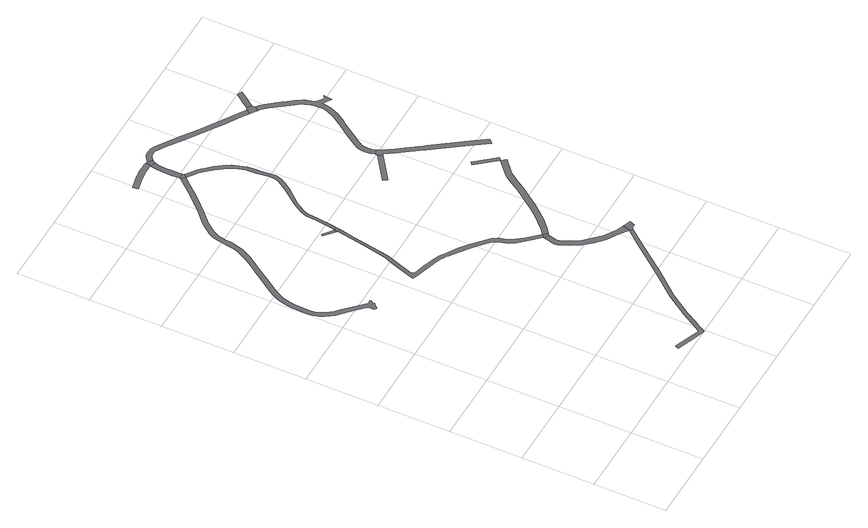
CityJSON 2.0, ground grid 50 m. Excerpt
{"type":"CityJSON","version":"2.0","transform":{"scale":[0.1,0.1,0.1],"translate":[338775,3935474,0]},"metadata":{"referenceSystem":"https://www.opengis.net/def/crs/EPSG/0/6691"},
"CityObjects":{
"road1":{"type":"Road","attributes":{"RoadStructureAttribute.sectionType":"1"},"geometry":[{"type":"MultiSurface","lod":"1","boundaries":[[[0,1,2,3,4,5,6,7,8,9,10,11,12,13,14,15,16,17,18,19,20,21,22,23,24,25,26,27,28,29,30,31,32,33,34,35,36,37,38,39,40,41,42,43,44,45,46,47,48,49,50,51,52,53,54,55,56,57,58,59,60,61,62,63,64,65,66,67,68,69,70,71,72,73,74,75,76,77,78,79,80,81,82,83,84,85,86,87,88,89,90,91,92,93,94,95,96,97,98,99,100,101,102,103,104,105,106]]]}]},
"road2":{"type":"Road","attributes":{"RoadStructureAttribute.sectionType":"1"},"geometry":[{"type":"MultiSurface","lod":"1","boundaries":[[[107,108,109,110,111,112,113,114,115,116,117,118,119,120,121,122,123,124,125,126,127,128,129,130]]]}]},
"road3":{"type":"Road","geometry":[{"type":"MultiSurface","lod":"1","boundaries":[[[131,132,133,134]]]}]},
"road4":{"type":"Road","geometry":[{"type":"MultiSurface","lod":"1","boundaries":[[[134,135,136,137,131]]]}]},
"road5":{"type":"Road","attributes":{"RoadStructureAttribute.sectionType":"1"},"geometry":[{"type":"MultiSurface","lod":"1","boundaries":[[[138,139,140,141,142,143,144,145,146,147,148,149,150,151,152,153,154,155,156,157,158,159,160,161,162,163,164,136,135,165,166,167,168,169,170,171,172,173,174,175,176,177,178,179,180,181,182,183,184,185,186,187,188,189,190,191,192]]]}]},
"road6":{"type":"Road","geometry":[{"type":"MultiSurface","lod":"1","boundaries":[[[193,194,138,192,195]]]}]},
"road7":{"type":"Road","geometry":[{"type":"MultiSurface","lod":"1","boundaries":[[[196,197,198,199,200,201,202,203,204,205,206,207,208,209,210,211,212]]]}]},
"road8":{"type":"Road","attributes":{"RoadStructureAttribute.sectionType":"1"},"geometry":[{"type":"MultiSurface","lod":"1","boundaries":[[[213,214,215,216,217,218,219,220,221,193,195,222,223,224,225,226,227,228,229,230,231,130]]]}]},
"road9":{"type":"Road","attributes":{"RoadStructureAttribute.sectionType":"1"},"geometry":[{"type":"MultiSurface","lod":"1","boundaries":[[[232,233,234,235,236,237,238,239,240,241,242,243,244,245,246,247,248,249,250,251,252,253,254,255,256,257,131,137,258,259,260,261,262,263,264,265,266,267,268,269,270,271,272,273,274,275,276,277,278,279,280,281,282,283,284]]]}]},
"road10":{"type":"Road","geometry":[{"type":"MultiSurface","lod":"1","boundaries":[[[105,232,284,285,286,287,288,289,106]]]}]},
"road11":{"type":"Road","attributes":{"RoadStructureAttribute.sectionType":"1"},"geometry":[{"type":"MultiSurface","lod":"1","boundaries":[[[290,291,292,293,288,287,294,295,296,297,298,299,300,212]]]}]},
"road12":{"type":"Road","geometry":[{"type":"MultiSurface","lod":"1","boundaries":[[[130,129,301,302,303,213]]]}]},
"road13":{"type":"Road","geometry":[{"type":"MultiSurface","lod":"1","boundaries":[[[300,304,305,306,196,212]]]}]},
"road14":{"type":"Road","attributes":{"RoadStructureAttribute.sectionType":"1"},"geometry":[{"type":"MultiSurface","lod":"1","boundaries":[[[307,308,309,310,311,312,313,314,315,316,317,138,194,318,319,320,321,322,323,324,325,326,327,328,329,330]]]}]},
"road15":{"type":"Road","geometry":[{"type":"MultiSurface","lod":"1","boundaries":[[[331,332,333,334]]]}]},
"road16":{"type":"Road","attributes":{"RoadStructureAttribute.sectionType":"1"},"geometry":[{"type":"MultiSurface","lod":"1","boundaries":[[[335,336,337,338,339,340,341,342,343,344,345,346,347,348,349,350,351,352,353,354,355,356,357,358,359,360,361,306,305]]]}]},
"road17":{"type":"Road","geometry":[{"type":"MultiSurface","lod":"1","boundaries":[[[362,363,330,364]]]}]},
"road18":{"type":"Road","attributes":{"RoadStructureAttribute.sectionType":"1"},"geometry":[{"type":"MultiSurface","lod":"1","boundaries":[[[331,334,365,366,367,368,369,370,371,372,373,374,375,376,377,378,379,380,381,382]]]}]},
"road19":{"type":"Road","geometry":[{"type":"MultiSurface","lod":"1","boundaries":[[[383,384,385,348,347,386,387,388,389]]]}]},
"road20":{"type":"Road","geometry":[{"type":"MultiSurface","lod":"1","boundaries":[[[387,390,391,392,393,394,395,396,397,398,399,400,401,402,403,404,405,406,407,408,409,410,411,382,381,412,413,414,415,416,417,418,419,420,421,422,423,424,425,426,427,428,429,430,431,432,433,434,435,436,437,438,439,440,388]]]}]},
"road21":{"type":"Road","geometry":[{"type":"MultiSurface","lod":"1","boundaries":[[[441,442,443,444,445,383,389]]]}]}
},
"vertices":[
[653,3432,0],[617,3392,0],[599,3370,0],[551,3319,0],[492,3258,0],[485,3251,0],[422,3192,0],[402,3171,0],[385,3151,0],[367,3127,0],[352,3104,0],[342,3085,0],[330,3059,0],[323,3030,0],[316,2990,0],[313,2963,0],[308,2934,0],[307,2930,0],[306,2924,0],[299,2898,0],[289,2871,0],[275,2844,0],[254,2802,0],[223,2756,0],[199,2722,0],[184,2701,0],[145,2642,0],[136,2629,0],[78,2545,0],[58,2513,0],[44,2487,0],[42,2482,0],[32,2459,0],[25,2436,0],[16,2396,0],[11,2357,0],[10,2313,0],[10,2307,0],[11,2251,0],[13,2212,0],[26,2174,0],[39,2146,0],[60,2113,0],[80,2088,0],[105,2065,0],[157,2015,0],[216,1957,0],[235,1936,0],[233,1903,0],[246,1890,0],[264,1909,0],[282,1923,0],[277,1929,0],[276,1931,0],[289,1945,0],[289,1950,0],[289,1956,0],[289,1960,0],[286,1960,0],[281,1959,0],[262,1959,0],[240,1981,0],[181,2039,0],[128,2090,0],[105,2111,0],[88,2133,0],[69,2163,0],[57,2186,0],[47,2219,0],[44,2252,0],[43,2307,0],[45,2352,0],[45,2354,0],[50,2390,0],[58,2427,0],[64,2447,0],[75,2472,0],[87,2496,0],[106,2526,0],[164,2610,0],[207,2675,0],[240,2721,0],[251,2737,0],[283,2785,0],[306,2828,0],[320,2858,0],[332,2888,0],[339,2917,0],[344,2943,0],[346,2958,0],[349,2985,0],[356,3022,0],[362,3047,0],[373,3070,0],[381,3087,0],[395,3107,0],[411,3130,0],[427,3148,0],[446,3168,0],[509,3227,0],[576,3296,0],[600,3322,0],[621,3345,0],[624,3348,0],[678,3410,0],[718,3456,0],[696,3483,0],
[1478,712,0],[1403,619,0],[1308,499,0],[1164,325,0],[1066,180,0],[1047,148,0],[993,60,0],[978,32,0],[926,51,0],[798,101,0],[788,75,0],[916,26,0],[975,4,0],[988,1,0],[994,5,0],[1016,46,0],[1042,88,0],[1089,165,0],[1186,309,0],[1329,482,0],[1423,601,0],[1497,696,0],[1579,795,0],[1560,811,0],
[735,2430,0],[663,2489,0],[653,2475,0],[722,2415,0],
[731,2408,0],[751,2404,0],[755,2426,0],
[1285,1274,0],[1209,1354,0],[1173,1400,0],[1153,1432,0],[1148,1448,0],[1131,1501,0],[1109,1537,0],[1084,1562,0],[1047,1596,0],[993,1645,0],[942,1680,0],[859,1735,0],[842,1748,0],[828,1757,0],[765,1780,0],[717,1796,0],[678,1809,0],[630,1822,0],[619,1843,0],[624,1859,0],[658,1957,0],[670,1990,0],[684,2042,0],[696,2105,0],[716,2205,0],[739,2340,0],[742,2355,0],[722,2358,0],[696,2208,0],[677,2109,0],[664,2048,0],[642,1993,0],[619,1927,0],[593,1852,0],[580,1812,0],[615,1795,0],[669,1780,0],[682,1776,0],[755,1751,0],[815,1729,0],[818,1728,0],[827,1722,0],[843,1711,0],[857,1702,0],[918,1657,0],[971,1616,0],[1022,1574,0],[1058,1542,0],[1086,1513,0],[1102,1483,0],[1122,1421,0],[1143,1386,0],[1146,1382,0],[1187,1335,0],[1264,1255,0],
[1299,1239,0],[1307,1244,0],[1264,1250,0],
[719,3733,0],[710,3735,0],[698,3736,0],[669,3737,0],[633,3737,0],[599,3733,0],[588,3731,0],[491,3712,0],[498,3673,0],[591,3691,0],[605,3694,0],[635,3697,0],[669,3697,0],[676,3697,0],[695,3696,0],[703,3696,0],[710,3694,0],
[1579,863,0],[1522,884,0],[1449,929,0],[1398,982,0],[1347,1035,0],[1309,1097,0],[1284,1158,0],[1283,1174,0],[1284,1186,0],[1245,1185,0],[1245,1172,0],[1245,1159,0],[1249,1146,0],[1274,1079,0],[1317,1012,0],[1327,1001,0],[1365,957,0],[1426,899,0],[1504,851,0],
[723,3454,0],[754,3432,0],[790,3406,0],[821,3374,0],[859,3330,0],[892,3285,0],[914,3252,0],[918,3245,0],[934,3203,0],[945,3156,0],[951,3086,0],[951,3084,0],[959,3005,0],[960,2971,0],[953,2942,0],[933,2906,0],[900,2859,0],[823,2759,0],[810,2739,0],[798,2720,0],[794,2715,0],[778,2690,0],[768,2667,0],[762,2645,0],[757,2579,0],[741,2465,0],[761,2462,0],[777,2577,0],[782,2641,0],[787,2660,0],[795,2681,0],[818,2714,0],[818,2715,0],[821,2720,0],[840,2750,0],[922,2843,0],[956,2892,0],[978,2932,0],[987,2969,0],[986,3006,0],[979,3087,0],[978,3093,0],[972,3160,0],[960,3211,0],[943,3257,0],[934,3270,0],[915,3301,0],[881,3347,0],[842,3392,0],[828,3407,0],[808,3427,0],[770,3455,0],[738,3476,0],
[737,3478,0],[735,3482,0],[734,3492,0],[699,3489,0],[698,3486,0],
[707,3685,0],[702,3657,0],[698,3607,0],[697,3544,0],[734,3498,0],[734,3543,0],[734,3570,0],[734,3605,0],[738,3653,0],[742,3676,0],[744,3682,0],
[1587,804,0],[1617,806,0],[1631,844,0],
[747,3691,0],[759,3705,0],[731,3730,0],
[1727,1787,0],[1651,1721,0],[1643,1714,0],[1622,1687,0],[1593,1645,0],[1557,1587,0],[1510,1523,0],[1464,1458,0],[1420,1404,0],[1371,1351,0],[1322,1304,0],[1349,1274,0],[1400,1323,0],[1451,1378,0],[1496,1434,0],[1543,1499,0],[1590,1565,0],[1627,1623,0],[1653,1661,0],[1671,1686,0],[1684,1696,0],[1753,1756,0],[1763,1765,0],[1737,1795,0],
[1429,2493,0],[1250,2366,0],[1270,2338,0],[1449,2464,0],
[773,3718,0],[787,3726,0],[797,3729,0],[814,3730,0],[832,3728,0],[849,3722,0],[895,3690,0],[1005,3615,0],[1108,3542,0],[1184,3492,0],[1238,3456,0],[1328,3401,0],[1389,3360,0],[1410,3389,0],[1348,3432,0],[1258,3487,0],[1213,3517,0],[1129,3572,0],[1026,3645,0],[916,3721,0],[866,3755,0],[841,3764,0],[816,3767,0],[791,3766,0],[773,3760,0],[751,3748,0],[732,3731,0],
[1641,1953,0],[1621,1936,0],[1757,1813,0],
[1454,2468,0],[1499,2400,0],[1605,2253,0],[1610,2246,0],[1751,2046,0],[1786,1995,0],[1844,1911,0],[1870,1938,0],[1856,1957,0],[1816,2016,0],[1781,2067,0],[1644,2261,0],[1635,2274,0],[1529,2420,0],[1485,2488,0],[1471,2511,0],[1469,2518,0],[1434,2507,0],
[1429,3402,0],[1425,3397,0],[1424,3397,0],[1425,3335,0],[1436,3327,0],[1459,3355,0],[1456,3376,0],
[1454,3312,0],[1488,3276,0],[1539,3208,0],[1587,3146,0],[1613,3106,0],[1619,3092,0],[1630,3061,0],[1633,3042,0],[1636,3027,0],[1637,3000,0],[1636,2977,0],[1628,2945,0],[1604,2890,0],[1565,2831,0],[1560,2824,0],[1496,2734,0],[1478,2707,0],[1449,2666,0],[1433,2636,0],[1423,2607,0],[1421,2574,0],[1424,2539,0],[1460,2546,0],[1457,2575,0],[1460,2600,0],[1467,2621,0],[1468,2623,0],[1481,2647,0],[1522,2706,0],[1526,2713,0],[1588,2801,0],[1595,2810,0],[1636,2872,0],[1663,2934,0],[1672,2971,0],[1674,2999,0],[1732,2963,0],[1738,3019,0],[1739,3023,0],[1734,3020,0],[1719,3009,0],[1689,3030,0],[1670,3043,0],[1665,3070,0],[1653,3106,0],[1645,3124,0],[1617,3167,0],[1593,3199,0],[1569,3230,0],[1516,3299,0],[1479,3339,0],
[1513,3454,0],[1536,3485,0],[1516,3497,0],[1505,3503,0],[1452,3432,0]
]}
